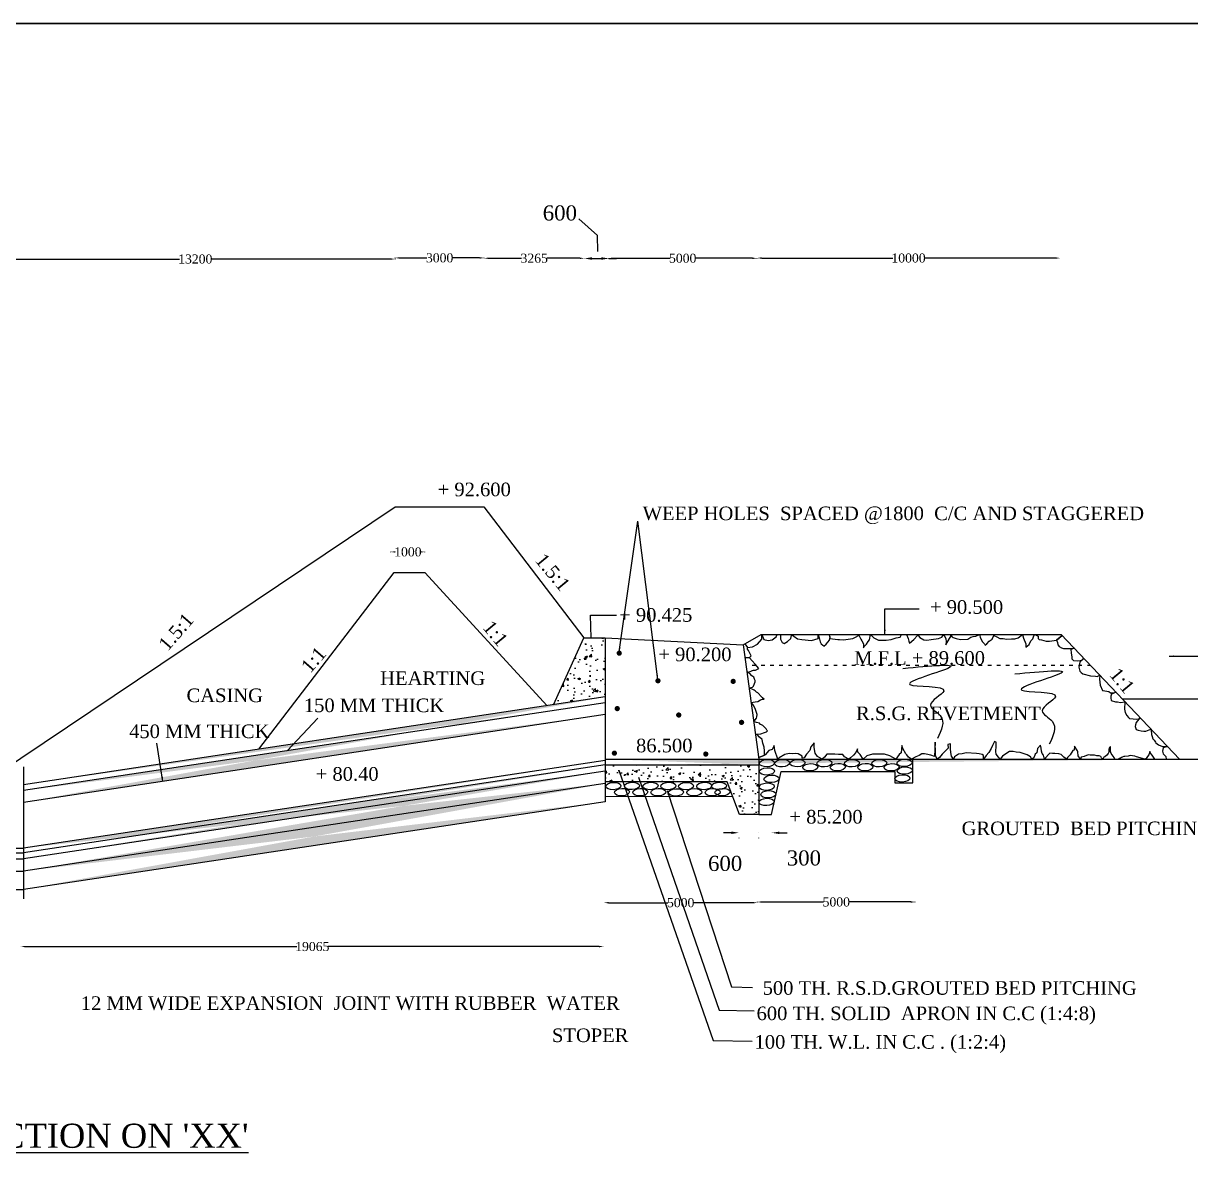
# Model space of a CAD drawing. Header units: millimetres. Extents: x 10398 to 177765, y 5002 to 116940.
# Drawn here: x 78065 to 116709, y 79420 to 116940 of the extents above; entities that cross this region are included whole.
import ezdxf

# ---------------------------------------------------------------- set-up
doc = ezdxf.new("R2010")
doc.units = ezdxf.units.MM
doc.header["$MEASUREMENT"] = 0
doc.linetypes.add('ACAD_ISO03W100', pattern=[30, 12, -18])
for name, color, linetype in [('DIM', 5, 'Continuous'), ('DWG.LINE', 10, 'Continuous'), ('HATCH', 2, 'Continuous'), ('TEXT', 7, 'Continuous')]:
    doc.layers.add(name, color=color, linetype=linetype)
doc.layers.add('DO LINE', color=3, linetype='Continuous', plot=False)
doc.layers.add('TITLE', color=7, linetype='Continuous', lineweight=30)
doc.styles.get("Standard").update_dxf_attribs({"font": 'TIMES.TTF', "height": 300})
doc.dimstyles.get("Standard").update_dxf_attribs({"dimtxt": 300, "dimasz": 150, "dimexe": 0.18, "dimexo": 0.0625, "dimgap": 0.09, "dimtad": 0, "dimtih": 1, "dimtoh": 1, "dimdec": 0, "dimzin": 0, "dimdsep": 46, "dimtxsty": 'Standard', "dimcen": 300, "dimclre": 256, "dimclrt": 4, "dimadec": 0, "dimazin": 0, "dimtfac": 1, "dimtdec": 0, "dimtofl": 0, "dimtmove": 0, "dimatfit": 3, "dimfxl": 5, "dimfxlon": 1, "dimtolj": 1, "dimtzin": 0, "dimarcsym": 0})
pattern_1 = [(50, (0, 0), (717.2602, -62.7521), [75, -825]), (355, (0, 0), (-138.7513, 752.192), [60, -660]), (100.4514, (59.8, -5.2), (578.5094, 689.4395), [63.7402, -701.142]), (46.1842, (0, 200), (1067.241, -165.519), [112.5, -1237.5]), (96.6356, (88.9, 186.2), (934.663, 974.118), [95.61, -1051.713]), (351.1842, (0, 200), (934.662, 974.119), [90, -990]), (21, (100, 150), (596.907, -402.619), [75, -825]), (326, (100, 150), (243.3153, 725.15), [60, -660]), (71.4514, (149.74, 116.45), (840.2226, 322.5305), [63.7402, -701.142]), (37.5, (0, 0), (12.15986, 332.89385), [0, -652, 0, -670, 0, -662.5]), (7.5, (0, 0), (263.0695, 394.4117), [0, -382, 0, -637, 0, -252.5]), (327.5, (-223, 0), (533.82244, -22.55487), [0, -250, 0, -780, 0, -1035]), (317.5, (-323, 0), (583.1862, 100.105), [0, -325, 0, -518, 0, -735])]

# ---------------------------------------------------------------- blocks, each defined once
blk = doc.blocks.new('*D8')
at = {"layer": 'Defpoints', "color": 0, "ltscale": 0.2}
for p in [(77143, 109197), (90370, 109197), (90370, 109137)]:
    blk.add_point(p, dxfattribs=at)
at = {"layer": 'DIM', "lineweight": -2, "ltscale": 0.2}
for p, q in [((77143, 109142), (77143, 109137)), ((90370, 109142), (90370, 109137))]:
    blk.add_line(p, q, dxfattribs=at)
at = {"layer": 'DIM', "color": 0, "lineweight": -2, "ltscale": 0.2}
for p, q in [((77293, 109137), (83237, 109137)), ((90220, 109137), (84277, 109137))]:
    blk.add_line(p, q, dxfattribs=at)
at = {"layer": 'DIM', "color": 0, "ltscale": 0.2}
for points in [[(77293, 109162), (77293, 109112), (77143, 109137)], [(90220, 109162), (90220, 109112), (90370, 109137)]]:
    blk.add_solid(points, dxfattribs=at)
at = {"layer": 'DIM', "color": 4, "ltscale": 0.2, "insert": (83757, 109137), "char_height": 300, "attachment_point": 5}
blk.add_mtext('\\A1;13200', dxfattribs=at)
blk = doc.blocks.new('*D9')
at = {"layer": 'Defpoints', "color": 0, "ltscale": 0.2}
for p in [(90373, 109137), (93319, 109175), (93319, 109137)]:
    blk.add_point(p, dxfattribs=at)
at = {"layer": 'DIM', "lineweight": -2, "ltscale": 0.2}
for p, q in [((90373, 109170), (90373, 109175)), ((93319, 109170), (93319, 109175))]:
    blk.add_line(p, q, dxfattribs=at)
at = {"layer": 'DIM', "color": 0, "lineweight": -2, "ltscale": 0.2}
for p, q in [((90523, 109175), (91420, 109175)), ((93169, 109175), (92272, 109175))]:
    blk.add_line(p, q, dxfattribs=at)
at = {"layer": 'DIM', "color": 0, "ltscale": 0.2}
for points in [[(90523, 109200), (90523, 109150), (90373, 109175)], [(93169, 109200), (93169, 109150), (93319, 109175)]]:
    blk.add_solid(points, dxfattribs=at)
at = {"layer": 'DIM', "color": 4, "ltscale": 0.2, "insert": (91846, 109175), "char_height": 300, "attachment_point": 5}
blk.add_mtext('\\A1;3000', dxfattribs=at)
blk = doc.blocks.new('*D10')
at = {"layer": 'Defpoints', "color": 0, "ltscale": 0.2}
for p in [(93319, 109170), (96638, 109170), (96638, 109163)]:
    blk.add_point(p, dxfattribs=at)
at = {"layer": 'DIM', "lineweight": -2, "ltscale": 0.2}
for p, q in [((93319, 109168), (93319, 109163)), ((96638, 109168), (96638, 109163))]:
    blk.add_line(p, q, dxfattribs=at)
at = {"layer": 'DIM', "color": 0, "lineweight": -2, "ltscale": 0.2}
for p, q in [((93469, 109163), (94559, 109163)), ((96488, 109163), (95398, 109163))]:
    blk.add_line(p, q, dxfattribs=at)
at = {"layer": 'DIM', "color": 0, "ltscale": 0.2}
for points in [[(93469, 109188), (93469, 109138), (93319, 109163)], [(96488, 109188), (96488, 109138), (96638, 109163)]]:
    blk.add_solid(points, dxfattribs=at)
at = {"layer": 'DIM', "color": 4, "ltscale": 0.2, "insert": (94978, 109163), "char_height": 300, "attachment_point": 5}
blk.add_mtext('\\A1;3265', dxfattribs=at)
blk = doc.blocks.new('*D11')
at = {"layer": 'Defpoints', "color": 0, "ltscale": 0.2}
for p in [(97433, 109153), (102354, 109162), (102354, 109153)]:
    blk.add_point(p, dxfattribs=at)
at = {"layer": 'DIM', "lineweight": -2, "ltscale": 0.2}
for p, q in [((97433, 109157), (97433, 109162)), ((102354, 109157), (102354, 109162))]:
    blk.add_line(p, q, dxfattribs=at)
at = {"layer": 'DIM', "color": 0, "lineweight": -2, "ltscale": 0.2}
for p, q in [((97583, 109162), (99469, 109162)), ((102204, 109162), (100318, 109162))]:
    blk.add_line(p, q, dxfattribs=at)
at = {"layer": 'DIM', "color": 0, "ltscale": 0.2}
for points in [[(97583, 109187), (97583, 109137), (97433, 109162)], [(102204, 109187), (102204, 109137), (102354, 109162)]]:
    blk.add_solid(points, dxfattribs=at)
at = {"layer": 'DIM', "color": 4, "ltscale": 0.2, "insert": (99893, 109162), "char_height": 300, "attachment_point": 5}
blk.add_mtext('\\A1;5000', dxfattribs=at)
blk = doc.blocks.new('*D12')
at = {"layer": 'Defpoints', "color": 0, "ltscale": 0.2}
for p in [(102358, 109161), (112379, 109170), (112379, 109161)]:
    blk.add_point(p, dxfattribs=at)
at = {"layer": 'DIM', "lineweight": -2, "ltscale": 0.2}
for p, q in [((102358, 109165), (102358, 109171)), ((112379, 109165), (112379, 109171))]:
    blk.add_line(p, q, dxfattribs=at)
at = {"layer": 'DIM', "color": 0, "lineweight": -2, "ltscale": 0.2}
for p, q in [((102508, 109170), (106849, 109170)), ((112229, 109170), (107889, 109170))]:
    blk.add_line(p, q, dxfattribs=at)
at = {"layer": 'DIM', "color": 0, "ltscale": 0.2}
for points in [[(102508, 109195), (102508, 109145), (102358, 109170)], [(112229, 109195), (112229, 109145), (112379, 109170)]]:
    blk.add_solid(points, dxfattribs=at)
at = {"layer": 'DIM', "color": 4, "ltscale": 0.2, "insert": (107369, 109170), "char_height": 300, "attachment_point": 5}
blk.add_mtext('\\A1;10000', dxfattribs=at)
blk = doc.blocks.new('*D18')
at = {"layer": 'Defpoints', "color": 0, "ltscale": 0.2}
for p in [(77984, 86433), (97277, 86433), (97277, 86375)]:
    blk.add_point(p, dxfattribs=at)
at = {"layer": 'DIM', "lineweight": -2, "ltscale": 0.2}
for p, q in [((77984, 86380), (77984, 86375)), ((97277, 86380), (97277, 86375))]:
    blk.add_line(p, q, dxfattribs=at)
at = {"layer": 'DIM', "color": 0, "lineweight": -2, "ltscale": 0.2}
for p, q in [((78134, 86375), (87118, 86375)), ((97127, 86375), (88144, 86375))]:
    blk.add_line(p, q, dxfattribs=at)
at = {"layer": 'DIM', "color": 0, "ltscale": 0.2}
for points in [[(78134, 86400), (78134, 86350), (77984, 86375)], [(97127, 86400), (97127, 86350), (97277, 86375)]]:
    blk.add_solid(points, dxfattribs=at)
at = {"layer": 'DIM', "color": 4, "ltscale": 0.2, "insert": (87631, 86375), "char_height": 300, "attachment_point": 5}
blk.add_mtext('\\A1;19065', dxfattribs=at)
blk = doc.blocks.new('*D19')
at = {"layer": 'Defpoints', "color": 0, "ltscale": 0.2}
for p in [(97289, 87805), (102365, 87827), (102365, 87805)]:
    blk.add_point(p, dxfattribs=at)
at = {"layer": 'DIM', "lineweight": -2, "ltscale": 0.2}
for p, q in [((97289, 87822), (97289, 87827)), ((102365, 87822), (102365, 87827))]:
    blk.add_line(p, q, dxfattribs=at)
at = {"layer": 'DIM', "color": 0, "lineweight": -2, "ltscale": 0.2}
for p, q in [((97439, 87827), (99403, 87827)), ((102215, 87827), (100252, 87827))]:
    blk.add_line(p, q, dxfattribs=at)
at = {"layer": 'DIM', "color": 0, "ltscale": 0.2}
for points in [[(97439, 87852), (97439, 87802), (97289, 87827)], [(102215, 87852), (102215, 87802), (102365, 87827)]]:
    blk.add_solid(points, dxfattribs=at)
at = {"layer": 'DIM', "color": 4, "ltscale": 0.2, "insert": (99827, 87827), "char_height": 300, "attachment_point": 5}
blk.add_mtext('\\A1;5000', dxfattribs=at)
blk = doc.blocks.new('*D20')
at = {"layer": 'Defpoints', "color": 0, "ltscale": 0.2}
for p in [(102365, 87822), (107592, 87851), (107592, 87822)]:
    blk.add_point(p, dxfattribs=at)
at = {"layer": 'DIM', "lineweight": -2, "ltscale": 0.2}
for p, q in [((102365, 87846), (102365, 87851)), ((107592, 87846), (107592, 87851))]:
    blk.add_line(p, q, dxfattribs=at)
at = {"layer": 'DIM', "color": 0, "lineweight": -2, "ltscale": 0.2}
for p, q in [((102515, 87851), (104554, 87851)), ((107442, 87851), (105403, 87851))]:
    blk.add_line(p, q, dxfattribs=at)
at = {"layer": 'DIM', "color": 0, "ltscale": 0.2}
for points in [[(102515, 87876), (102515, 87826), (102365, 87851)], [(107442, 87876), (107442, 87826), (107592, 87851)]]:
    blk.add_solid(points, dxfattribs=at)
at = {"layer": 'DIM', "color": 4, "ltscale": 0.2, "insert": (104978, 87851), "char_height": 300, "attachment_point": 5}
blk.add_mtext('\\A1;5000', dxfattribs=at)
blk = doc.blocks.new('*D22')
at = {"layer": 'Defpoints', "color": 0, "ltscale": 0.2}
for p in [(90234, 99327), (91355, 99441), (91355, 99327)]:
    blk.add_point(p, dxfattribs=at)
at = {"layer": 'DIM', "lineweight": -2, "ltscale": 0.2}
for p, q in [((90234, 99436), (90234, 99441)), ((91355, 99436), (91355, 99441))]:
    blk.add_line(p, q, dxfattribs=at)
at = {"layer": 'DIM', "color": 0, "lineweight": -2, "ltscale": 0.2}
for p, q in [((90384, 99441), (90386, 99441)), ((91205, 99441), (91204, 99441))]:
    blk.add_line(p, q, dxfattribs=at)
at = {"layer": 'DIM', "color": 0, "ltscale": 0.2}
for points in [[(90384, 99466), (90384, 99416), (90234, 99441)], [(91205, 99466), (91205, 99416), (91355, 99441)]]:
    blk.add_solid(points, dxfattribs=at)
at = {"layer": 'DIM', "color": 4, "ltscale": 0.2, "insert": (90795, 99441), "char_height": 300, "attachment_point": 5}
blk.add_mtext('\\A1;1000', dxfattribs=at)

msp = doc.modelspace()

# ---------------------------------------------------------------- hatches: boundary and pattern name
at = {"layer": 'HATCH', "ltscale": 0.2}
h = msp.add_hatch(dxfattribs=at)
h.set_pattern_fill('AR-CONC', color=256, scale=100, style=0)
h.set_pattern_definition(pattern_1)
h.paths.add_polyline_path([(97331.7, 96592.4), (96617.6, 96592.4), (95613.7, 94378.9), (97331.7, 94637.8)])
h = msp.add_hatch(dxfattribs=at)
h.set_pattern_fill('AR-CONC', color=256, scale=100, style=0)
h.set_pattern_definition(pattern_1)
edge = h.paths.add_edge_path()
edge.add_line((97331.7, 94637.8), (78067.3, 91733.8))
edge.add_line((97331.7, 94440.9), (78067.3, 91536.8))
edge.add_line((97331.7, 94052.9), (78067.3, 91148.8))
h = msp.add_hatch(dxfattribs=at)
h.set_pattern_fill('AR-CONC', color=256, scale=100, style=0)
h.set_pattern_definition(pattern_1)
edge = h.paths.add_edge_path()
edge.add_line((97331.7, 91775.9), (78067.3, 88871.8))
edge.add_line((97331.7, 92181.9), (78067.3, 89277.9))
edge.add_line((97331.7, 92387.8), (78067.3, 89483.7))
edge.add_line((97331.7, 92540), (78067.3, 89636))
h = msp.add_hatch(dxfattribs=at)
h.set_pattern_fill('AR-CONC', color=256, scale=100, style=0)
h.set_pattern_definition(pattern_1)
edge = h.paths.add_edge_path()
edge.add_line((97331.7, 92181.9), (78067.3, 89277.9))
edge.add_line((97331.7, 92387.8), (78067.3, 89483.7))
edge.add_line((97331.7, 92540), (78067.3, 89636))
h = msp.add_hatch(dxfattribs=at)
h.set_pattern_fill('AR-CONC', color=256, scale=100, style=0)
h.set_pattern_definition(pattern_1)
edge = h.paths.add_edge_path()
edge.add_line((102416.9, 92581), (102416.9, 90750.8))
edge.add_line((102416.9, 90750.8), (101770.8, 90750.8))
edge.add_line((101770.8, 90750.8), (101369.5, 91823.9))
edge.add_line((101369.5, 91823.9), (97331.7, 91823.9))
edge.add_line((97331.7, 92387.8), (102416.9, 92387.8))
h = msp.add_hatch(dxfattribs=at)
h.set_pattern_fill('AR-CONC', color=256, scale=100, style=0)
h.set_pattern_definition(pattern_1)
edge = h.paths.add_edge_path()
edge.add_line((97331.7, 92581), (117363.2, 92581))
edge.add_line((97331.7, 92387.8), (102416.9, 92387.8))
h = msp.add_hatch(dxfattribs=at)
h.set_pattern_fill('AR-CONC', color=256, scale=80, style=0)
h.set_pattern_definition([(50, (0, 0), (573.8081, -50.2017), [60, -660]), (355, (0, 0), (-111.001, 601.7537), [48, -528]), (100.4514, (47.8, -4.2), (462.8075, 551.5516), [50.9922, -560.9137]), (46.1842, (0, 160), (853.793, -132.4152), [90, -990]), (96.6356, (71.15, 149), (747.73, 779.2943), [76.488, -841.3704]), (351.1842, (0, 160), (747.7296, 779.295), [72, -792]), (21, (80, 120), (477.5256, -322.0951), [60, -660]), (326, (80, 120), (194.6523, 580.12), [48, -528]), (71.4514, (119.8, 93.16), (672.178, 258.0244), [50.9922, -560.9137]), (37.5, (0, 0), (9.7279, 266.31508), [0, -521.6, 0, -536, 0, -530]), (7.5, (0, 0), (210.4556, 315.52937), [0, -305.6, 0, -509.6, 0, -202]), (327.5, (-178.4, 0), (427.05795, -18.0439), [0, -200, 0, -624, 0, -828]), (317.5, (-258.4, 0), (466.5489, 80.084), [0, -260, 0, -414.4, 0, -588])])
edge = h.paths.add_edge_path()
edge.add_line((97331.7, 91168.8), (78067.3, 88264.8))
edge.add_line((97331.7, 91775.9), (78067.3, 88871.8))
h = msp.add_hatch(dxfattribs=at)
h.set_pattern_fill('AR-CONC', color=256, scale=100, style=0)
h.set_pattern_definition(pattern_1)
edge = h.paths.add_edge_path()
edge.add_line((61908.4, 88264.8), (78067.3, 88264.8))
edge.add_line((61908.4, 88871.8), (78067.3, 88871.8))
edge.add_line((61908.4, 89277.9), (78067.3, 89277.9))
edge.add_line((61908.4, 89483.7), (78067.3, 89483.7))
edge.add_line((61908.4, 89636), (78067.3, 89636))

# ---------------------------------------------------------------- linework, layer by layer
at = {"layer": 'DIM', "ltscale": 0.2}
for p, q in [((96637.7, 109160.2), (96637.7, 109155)), ((96887.7, 109155.2), (97198.2, 109155.2)), ((97448.2, 109160.2), (97448.2, 109155)), ((97448.2, 109155.2), (97698.2, 109155.2)), ((101499.2, 90143.7), (101249.2, 90143.7)), ((102409.2, 90135.6), (102409.2, 90140.8)), ((102846.9, 90135.6), (102846.9, 90140.8)), ((103096.9, 90140.6), (103346.9, 90140.6)), ((101759.2, 89965.4), (101759.2, 89970.5)), ((102409.2, 89965.4), (102409.2, 89970.5))]:
    msp.add_line(p, q, dxfattribs=at)
for points in [[(96887.7, 109196.9), (96887.7, 109113.5), (96637.7, 109155.2)], [(97198.2, 109196.9), (97198.2, 109113.5), (97448.2, 109155.2)], [(101499.2, 90185.4), (101499.2, 90102), (101749.2, 90143.7)], [(103096.9, 90182.3), (103096.9, 90098.9), (102846.9, 90140.6)]]:
    msp.add_solid(points, dxfattribs=at)
at = {"layer": 'DO LINE', "linetype": 'ACAD_ISO03W100', "ltscale": 10}
msp.add_lwpolyline([(102191.2, 95697.1), (113385.7, 95695.4)], dxfattribs=at)
at = {"layer": 'DWG.LINE', "ltscale": 0.2}
for p, q in [((77129.5, 92048.8), (90377.1, 100931.1)), ((90377.1, 100931.1), (93310.7, 100931.1)), ((93310.7, 100931.1), (96617.6, 96592.4)), ((96617.6, 96592.4), (97331.7, 96592.4)), ((97331.7, 96592.4), (97331.7, 91168.8)), ((97331.7, 94637.8), (78067.3, 91733.8)), ((97331.7, 94440.9), (78067.3, 91536.8)), ((97331.7, 94052.9), (78067.3, 91148.8)), ((97331.7, 92540), (78067.3, 89636)), ((97331.7, 92387.8), (78067.3, 89483.7)), ((97331.7, 92181.9), (78067.3, 89277.9)), ((97331.7, 91775.9), (78067.3, 88871.8)), ((97331.7, 91168.8), (78067.3, 88264.8))]:
    msp.add_line(p, q, dxfattribs=at)
for points in [[(85863.9, 92909.1), (90336.7, 98757.9), (91358.4, 98757.9), (95407.5, 94347.8)], [(97331.7, 96592.4), (101899.6, 96363.4), (102486.2, 96712.2), (112422.6, 96712.2), (116335.4, 92581)], [(95613.7, 94378.9), (96617.6, 96592.4)], [(101899.6, 96363.4), (102416.9, 92581)], [(114450, 94571.7), (122132.4, 94571.7)], [(97331.7, 92581), (117363.2, 92581)], [(102416.9, 92581), (102416.9, 90750.8), (101770.8, 90750.8), (101369.5, 91823.9), (97331.7, 91823.9)], [(97331.7, 92387.8), (102416.9, 92387.8)], [(102416.9, 90750.8), (102834, 90750.8), (103158, 92173.4), (106911.4, 92173.4), (106911.4, 91793.4), (107509.4, 91793.4), (107509.4, 92581)], [(78067.3, 92330.8), (78067.3, 87950.2)], [(97331.7, 91354), (101547.2, 91348.5)], [(61908.4, 89636), (78067.3, 89636)], [(61908.4, 89483.7), (78067.3, 89483.7)], [(61908.4, 89277.9), (78067.3, 89277.9)], [(61908.4, 88871.8), (78067.3, 88871.8)], [(61908.4, 88264.8), (78067.3, 88264.8)]]:
    msp.add_lwpolyline(points, dxfattribs=at)
at = {"layer": 'HATCH', "ltscale": 0.2}
for points in [[(101949.2, 96392.8), (102042.1, 96281.5), (102203, 96297), (102372, 96388.7), (102516, 96550.8), (102516, 96712.2), (102581.9, 96545.6), (102726.9, 96506.1), (102858.7, 96529.8), (102990.5, 96627.2), (103024.7, 96712.2), (103132.8, 96712.2), (103130.1, 96550.8), (103185.5, 96437.6), (103251.4, 96411.3), (103364.7, 96477.1), (103470.1, 96579.8), (103491.2, 96672), (103491.2, 96712.2), (103575.6, 96648.3), (103696.8, 96561.4), (103841, 96545.6), (104162.5, 96511.4), (104376, 96569.3), (104376, 96712.2), (104426.1, 96556.2), (104447.2, 96464), (104481.4, 96400.8), (104536.8, 96350.8), (104571, 96324.4), (104647.5, 96387.6), (104758.2, 96521.9), (104779.2, 96619.4), (104745, 96712.2), (104768.7, 96570.7), (104855.7, 96566.7), (105024.4, 96537.7), (105087.6, 96537.7), (105219.4, 96535.1), (105523.8, 96572.1), (105610.7, 96616.8), (105716.2, 96677.4), (105716.2, 96712.2), (105787.3, 96551), (105821.6, 96493.1), (105874.3, 96395.6), (105874.3, 96266.6), (105903.3, 96314), (105977.1, 96387.7), (106029.8, 96474.6), (106072, 96527.3), (106114.1, 96712.2), (106114.1, 96712.2), (106222.2, 96595.8), (106369.8, 96522), (106509.5, 96516.8), (106633.4, 96519.4), (106798.9, 96537.8), (106957, 96593.1), (107088.8, 96622.1), (107141.5, 96712.2), (107223.2, 96712.2), (107299.7, 96712.2), (107352.4, 96569.4), (107381.4, 96490.4), (107402.5, 96416.7), (107402.5, 96416.7), (107550.1, 96537.8), (107668.7, 96669.5), (107668.7, 96712.2), (107739.8, 96606.3), (107874.2, 96527.3), (107977, 96522), (108114.1, 96540.4), (108356.6, 96574.7), (108472.5, 96622.1), (108543.7, 96712.2), (108609.6, 96561.5), (108612.2, 96472), (108607, 96361.4), (108724.2, 96574.7), (108771.6, 96643.2), (108771.6, 96712.2), (108819.1, 96624.7), (108848, 96603.7), (108942.9, 96569.4), (109093.2, 96543.1), (109327.7, 96551), (109433.2, 96616.8), (109504.3, 96635.3), (109593.9, 96648.4), (109717, 96712.2), (109743.3, 96619.5), (109806.6, 96474.7), (109885.6, 96398.3), (109901.5, 96348.3), (109962.1, 96395.7), (110038.5, 96482.6), (110136, 96556.3), (110194, 96677.5), (110194, 96712.2), (110194, 96677.5), (110291.5, 96627.4), (110396.9, 96580), (110505, 96574.8), (110607.8, 96556.3), (110776.5, 96561.6), (110892.4, 96561.6), (111003.1, 96601.1), (111146, 96712.2), (111175, 96580.4), (111248.8, 96396.1), (111256.7, 96285.5), (111256.7, 96285.5), (111364.8, 96372.4), (111420.2, 96501.4), (111486, 96564.6), (111515, 96659.4), (111549.3, 96712.2), (111660, 96648.9), (111665.3, 96575.2), (111696.9, 96538.3), (111770.7, 96525.1), (111928.8, 96488.3), (112036.9, 96488.3), (112116, 96496.2), (112272.8, 96514.6), (112351.8, 96583.1), (112394, 96617.3), (112456.4, 96676.5), (112272.8, 96514.6), (112304.4, 96438.2), (112317.6, 96367.1), (112351.8, 96306.6), (112436.2, 96269.7), (112499.4, 96243.4), (112562.7, 96240.7), (112639.1, 96240.7), (112736.6, 96240.7), (112789.3, 96243.4), (112858.5, 96251.9), (112747.8, 96210.2), (112753.1, 96099.6), (112774.2, 95952.1), (112779.4, 95904.7), (112826.9, 95844.1), (112953.4, 95831), (113058.8, 95844.1), (113127.3, 95873.1), (113174.8, 95918.1), (113040.4, 95794.1), (113011.4, 95630.8), (113043, 95488.6), (113082.5, 95443.9), (113137.9, 95404.4), (113391.5, 95340.5), (113562.8, 95322), (113618.1, 95319.4), (113706.5, 95356.6), (113686.7, 95232.5), (113697.2, 95124.5), (113715.6, 95032.4), (113787.3, 94857.1), (113869, 94838.6), (114006, 94820.2), (114050.8, 94775.4), (114135.2, 94775.4), (114240.2, 94793.2), (114087.7, 94735.9), (114069.3, 94662.2), (114066.6, 94612.2), (114079.8, 94525.3), (114216.9, 94477.9), (114290.7, 94472.6), (114382.9, 94459.4), (114535, 94481.9), (114517.8, 94239.8), (114536.3, 94129.2), (114594.2, 94026.5), (114647, 93955.4), (114689.1, 93923.8), (114810.4, 93910.6), (114929, 93900.1), (114994.9, 93915.9), (115035.1, 93953.9), (114902.6, 93794.7), (114881.5, 93718.4), (114871, 93660.4), (114903.9, 93566.7), (114973.6, 93543.5), (115066.6, 93515.6), (115154.9, 93501.7), (115229.3, 93506.3), (115393.6, 93575.4), (115415.6, 93432.9), (115415.6, 93397.7), (115433.2, 93333.8), (115461.9, 93250.8), (115497.1, 93214.1), (115540.3, 93142.2), (115556.2, 93118.2), (115639.4, 93056), (115779.7, 93001.4), (115935.8, 93002.9), (115794.2, 92954.4), (115781.9, 92849.2), (115800.9, 92750.8), (115884.1, 92666.2), (115903.1, 92581)], [(114201.3, 92581), (114181.6, 92638.3), (114077.1, 92767.8), (114060.4, 92828.9), (114060.4, 92914.9), (114060.4, 93000.8), (114060.4, 93000.8), (114024.3, 92964.8), (113999.3, 92895.4), (113999.3, 92815), (113977.1, 92762.3), (113932.7, 92709.6), (113866.1, 92659.6), (113835.5, 92643), (113796.7, 92581), (113760.6, 92629.1), (113732.8, 92665.2), (113685.6, 92684.6), (113605.1, 92692.9), (113527.4, 92709.6), (113488.5, 92712.3), (113383, 92715.1), (113321.9, 92720.7), (113187.7, 92667.5), (113087.8, 92645.3), (113057.2, 92581), (112990.6, 92689.7), (112976.7, 92820), (112960, 92853.3), (112867.8, 93014.9), (112853.9, 92873.4), (112812.3, 92865.1), (112715.1, 92723.6), (112715.1, 92723.6), (112637.3, 92629.3), (112595.7, 92581), (112509.6, 92648.7), (112509.6, 92648.7), (112426.3, 92729.1), (112340.3, 92754.1), (112218.1, 92770.8), (112137.6, 92765.2), (112048.7, 92773.5), (112015.4, 92748.6), (112015.4, 92748.6), (111901.6, 92626.5), (111868.3, 92581), (111835, 92715.3), (111798.9, 92762.4), (111771.1, 92840.1), (111762.8, 92940), (111740.6, 93048.2), (111642.2, 92934.4), (111614.4, 92792.9), (111561.7, 92740.2), (111514.5, 92623.7), (111447.8, 92581), (111406.2, 92651.5), (111295.1, 92726.4), (111197.9, 92759.7), (111061.9, 92795.7), (110928.6, 92815.1), (110834.2, 92829), (110714.8, 92837.3), (110588.8, 92754.1), (110475, 92682), (110408.4, 92581), (110344.5, 92648.7), (110272.3, 92743), (110264, 92837.3), (110269.5, 93012.1), (110269.5, 93139.7), (110214, 93164.6), (110147.4, 93034.3), (110100.2, 92928.8), (110030.8, 92804), (109944.7, 92701.4), (109847.5, 92581), (109850.3, 92698.6), (109803.1, 92729.1), (109711.5, 92756.9), (109619.9, 92768), (109282.5, 92784.5), (109143.7, 92751.3), (109021.5, 92745.7), (108891, 92659.7), (108854.9, 92581), (108796.6, 92681.9), (108774.4, 92795.6), (108763.3, 92917.7), (108760.5, 93084.1), (108674.5, 93067.5), (108682.8, 92945.4), (108557.9, 92817.8), (108482.9, 92742.9), (108396.8, 92634.7), (108313.5, 92581), (108260.8, 92704.1), (108266.3, 92776.2), (108249.7, 93139.6), (108234.6, 92666.1), (108111.5, 92712.6), (107950.2, 92748.1), (107901, 92750.8), (107808, 92753.6), (107723.3, 92704.4), (107608.5, 92657.9), (107469, 92581), (107365.1, 92644.3), (107315.9, 92723.5), (107283.1, 92756.3), (107185.9, 92933.8), (107144.9, 93026.7), (107123.1, 92791.7), (107054.7, 92728.9), (106945.3, 92581), (106846.9, 92633.3), (106748.5, 92690.7), (106570.8, 92742.6), (106393.1, 92742.6), (106259.1, 92748), (106174.3, 92748), (105985.7, 92690.7), (105870.8, 92581), (105771, 92736.9), (105686.2, 92816.1), (105683.5, 92917.2), (105628.8, 92805.2), (105552.2, 92712.3), (105445.6, 92622.2), (105396.4, 92581), (105246, 92655), (105194.1, 92731.5), (105054.6, 92734.2), (104926.1, 92747.8), (104773, 92750.6), (104660.9, 92750.6), (104584.4, 92641.3), (104505.1, 92581), (104353.2, 92670.7), (104279.4, 92780), (104246.5, 92961.5), (104243.8, 93117.2), (104137.2, 92983.3), (104101.6, 92865.9), (103992.3, 92748.4), (103915.7, 92628.2), (103852.8, 92617.3), (103850.1, 92682.8), (103718.9, 92753.9), (103639.6, 92762.1), (103516.5, 92756.6), (103415.4, 92762.1), (103270.5, 92737.5), (103090, 92625.5), (103038.1, 92581), (102946.6, 92871.2), (102924.7, 93029.7), (102853.7, 92895.8), (102747, 92871.2), (102626.7, 92726.4), (102577.5, 92701.9), (102409.2, 92637.7), (102602.1, 92714.2), (102599.4, 92860.3), (102593.9, 92975), (102547.4, 93111.6), (102522.8, 93229.1), (102435.3, 93308.3), (102353.3, 93395.7), (102304.1, 93406.1), (102479.9, 93416.4), (102512.8, 93428.6), (102573, 93447.4), (102639.7, 93468.1), (102666, 93488.7), (102697, 93517.9), (102682, 93544.2), (102657.6, 93580.8), (102632.2, 93609), (102598.3, 93636.2), (102547.5, 93697.9), (102504.3, 93714.8), (102470.4, 93732.6), (102435.7, 93769.3), (102336, 93793.7), (102305, 93806.9), (102246.6, 93826.2), (102256.1, 93854.8), (102296.5, 93883.9), (102339.8, 93932.7), (102351, 93975.9), (102363.2, 94053.5), (102337.9, 94123.9), (102315.3, 94195.3), (102290.9, 94255.4), (102221.2, 94380.1), (102160.7, 94454.4), (102226.8, 94470.3), (102288.9, 94481.6), (102377.2, 94489.1), (102466.5, 94541.7), (102535.2, 94562.4), (102591.6, 94565.2), (102538.9, 94606.5), (102505.1, 94644.1), (102384.7, 94778), (102331.1, 94801.5), (102289.8, 94840), (102254.1, 94859.8), (102219.3, 94885.1), (102161, 94913.3), (102113, 94934.9), (102093.8, 94943), (102198.6, 94968.7), (102222.1, 94985.6), (102233.4, 94991.3), (102270.1, 95085.9), (102291.7, 95140.4), (102291.7, 95181.7), (102275.7, 95229.6), (102245.6, 95294.4), (102220.2, 95312.3), (102187.3, 95336.7), (102116.7, 95413.4), (102072.5, 95441.6), (102046.2, 95454.8), (102024.2, 95451.7), (102155.3, 95490.4), (102175, 95503.6), (102238, 95526.1), (102300, 95526.1), (102364.9, 95555.3), (102414.7, 95584.4), (102293.5, 95720.9), (102195.7, 95837.3), (102101.7, 95930.7), (101957.8, 95937.2), (102119.5, 95958.8), (102159, 95997.4), (102103.5, 96115.3), (102074.3, 96180.1), (102040.5, 96225.2), (102035.1, 96280.9), (102042.1, 96281.5)], [(115523.5, 92581), (115432.2, 92713.2), (115384.1, 92782.6), (115356.1, 92833), (115339.3, 92758), (115324.7, 92717.7), (115285.5, 92671.8), (115262, 92639.4), (115239.6, 92598), (115187, 92581), (114918.1, 92659.3), (114858.8, 92674.5), (114787, 92689), (114725, 92703.4), (114674.6, 92684.8), (114641.5, 92684.1), (114527.3, 92672.3), (114499.1, 92664), (114468.7, 92657.1), (114450.1, 92647.5), (114417.7, 92633), (114386, 92614.4), (114348.7, 92606.1), (114318.4, 92581)]]:
    msp.add_lwpolyline(points, dxfattribs=at)
at = {"layer": 'HATCH', "ltscale": 0.2, "const_width": 86.2}
for points in [[(97749.2, 96089.5, 1), (97835.6, 96089.5, 1)], [(99030.5, 95174.3, 1), (99116.9, 95174.3, 1)], [(101521.4, 95153.8, 1), (101607.8, 95153.8, 1)], [(97683.7, 94253.7, 1), (97770.2, 94253.7, 1)], [(99718.2, 94041.3, 1), (99804.7, 94041.3, 1)], [(101799.2, 93797.5, 1), (101885.6, 93797.5, 1)], [(97589.3, 92778, 1), (97675.7, 92778, 1)], [(100614.1, 92747.7, 1), (100700.6, 92747.7, 1)]]:
    msp.add_lwpolyline(points, format="xyb", close=True, dxfattribs=at)
at = {"layer": 'HATCH', "ltscale": 0.2}
for centre in [(102680.3, 92448.7), (103187.1, 92446.6), (103694.6, 92448.7), (104115.6, 92311.4), (104585.8, 92447.7), (105029.9, 92314.3), (105495.9, 92444.8), (105940, 92314.3), (106399.4, 92444.7), (106808.7, 92311.3), (107235.4, 92456.3), (102680.6, 92175.1), (102834.6, 91927.5), (107165.7, 91943), (107247, 92201.1), (97598.8, 91689), (97881.4, 91486.2), (98214.7, 91693), (98487.4, 91486.2), (98827.8, 91691), (99089.4, 91486.2), (99417.9, 91691), (99668.7, 91480.2), (100002, 91687.1), (100278.7, 91484.2), (100605.8, 91690.9), (100886.5, 91484), (101095.5, 91692.9), (101210.9, 91488), (102676.8, 91668.5), (102669.3, 91162.7), (102730.6, 91416.8)]:
    msp.add_ellipse(centre, major_axis=(249.9, 11.4), ratio=0.4888838, dxfattribs=at)
for points in [[(107184.8, 95586), (108722.2, 95611.5), (107415.2, 95048.4), (108535.2, 94829.9), (108096.2, 94363.9), (108420.4, 94020.1), (108328.1, 93260.3)], [(110886.9, 95401.9), (112424.3, 95427.4), (111117.4, 94864.2), (112237.3, 94645.8), (111798.3, 94179.8), (112122.5, 93835.9), (112030.2, 93076.2)]]:
    msp.add_spline(points, degree=3, dxfattribs=at)
at = {"layer": 'TITLE', "ltscale": 0.2}
msp.add_lwpolyline([(10397.5, 116940.5), (177638, 116940.5), (177638, 5002.5), (10397.5, 5002.5)], close=True, dxfattribs=at)

# ---------------------------------------------------------------- texts
at = {"layer": 'DIM', "color": 4}
msp.add_text('600', height=500, dxfattribs=at).set_placement((95260.3, 110413.3))
at = {"layer": 'DIM', "color": 4, "ltscale": 0.2, "char_height": 500, "attachment_point": 5}
for s, insert in [('\\A1;600', (101298.3, 89124.7)), ('\\A1;300', (103905.8, 89305.6))]:
    msp.add_mtext(s, dxfattribs=dict(at, insert=insert))
at = {"layer": 'TEXT'}
for s, height, p in [('+ 92.600', 450, (91781.5, 101284.5)), ('WEEP HOLES  SPACED @1800  C/C AND STAGGERED ', 450, (98567.5, 100492.3)), ('+ 90.500', 450, (108080.1, 97392.9)), ('+ 90.425', 450, (97790.8, 97129.1)), ('+ 90.200', 450, (99088.5, 95823.6)), ('M.F.L + 89.600', 450, (105570.9, 95704.8)), ('HEARTING', 450, (89880.1, 95035.2)), ('CASING', 450, (83467.9, 94467.6)), ('150 MM THICK', 450, (87353.1, 94136.1)), ('R.S.G. REVETMENT', 450, (105632.5, 93872.2)), ('450 MM THICK', 450, (81567.4, 93276.9)), ('86.500', 450, (98348.4, 92806.1)), ('+ 80.40', 450, (87744.5, 91865.3)), ('+ 85.200', 450, (103428.1, 90448.4)), ('GROUTED  BED PITCHING 300 TH.', 450, (109127.6, 90063.7)), ('500 TH. R.S.D.GROUTED BED PITCHING', 450, (102539.7, 84779.6)), ('12 MM WIDE EXPANSION  JOINT WITH RUBBER  WATER', 450, (79966.9, 84279)), ('600 TH. SOLID  APRON IN C.C (1:4:8)', 450, (102338.9, 83939.1)), ('STOPER', 450, (95566.4, 83213.1)), ('100 TH. W.L. IN C.C . (1:2:4)', 450, (102272, 82993.7)), ("%%ULONGITUDINAL  SECTION ON 'XX'", 800, (66156.2, 79712.3))]:
    msp.add_text(s, height=height, dxfattribs=at).set_placement(p)
for s, rotation, p in [('1.5:1', 309.68342, (94979.7, 99157.5)), ('1.5:1', 49.06094, (82838.2, 96128.5)), ('1:1', 309.68342, (93246.2, 96935.1)), ('1:1', 49.06094, (87557.6, 95395.4)), ('1:1', 309.68342, (113991, 95373.2))]:
    msp.add_text(s, height=450, rotation=rotation, dxfattribs=at).set_placement(p)

# ---------------------------------------------------------------- dimensions: what is measured, and where the dimension line sits
at = {"layer": 'DIM', "ltscale": 0.2}
for base, p1, p2, text, picture, middle in [((93319.2, 109174.6), (90373, 109136.7), (93319.2, 109136.7), '3000', '*D9', (91846.1, 109174.6)), ((112379.3, 109170.4), (102358, 109161.5), (112379.3, 109161.5), '10000', '*D12', (107368.6, 109170.4)), ((90370.4, 109137.1), (77142.8, 109197.4), (90370.4, 109197.4), '13200', '*D8', (83756.6, 109137.1)), ((96637.7, 109163.1), (93319.2, 109169.6), (96637.7, 109169.6), '3265', '*D10', (94978.5, 109163.1)), ((102353.8, 109162.2), (97432.8, 109152.6), (102353.8, 109152.6), '5000', '*D11', (99893.3, 109162.2)), ((91355.2, 99440.5), (90234.3, 99326.8), (91355.2, 99326.8), '1000', '*D22', (90794.7, 99440.5)), ((102365.1, 87826.6), (97289.4, 87805), (102365.1, 87805), '5000', '*D19', (99827.2, 87826.6)), ((107591.8, 87850.6), (102365.1, 87821.6), (107591.8, 87821.6), '5000', '*D20', (104978.5, 87850.6)), ((97277.3, 86375), (77984.2, 86433), (97277.3, 86433), '19065', '*D18', (87630.8, 86375))]:
    dim = msp.add_linear_dim(base=base, p1=p1, p2=p2, text=text, dimstyle='Standard', dxfattribs=at)
    dim.commit()
    dim.dimension.update_dxf_attribs({"geometry": picture, "text_midpoint": middle})

# ---------------------------------------------------------------- leaders
for points in [[(97081.6, 109389.3), (97067.5, 109915.3), (96456.7, 110473.1)], [(97792.4, 96132.8), (98405.8, 100454.6)], [(99068.2, 95217.2), (98405.8, 100454.6)], [(106589.5, 96712.2), (106589.5, 97561.1), (107723.3, 97561.1)], [(96862.2, 96592.4), (96837.8, 97350), (97700.4, 97350)], [(116001.7, 95992.3), (125980.3, 95992.3)], [(86797.7, 92852.9), (87811.9, 93932.9)], [(82684.3, 91844.8), (82481.9, 93109.3)], [(97777.2, 92210.7), (100903, 83260.7), (102189.5, 83241.1)], [(98425.5, 91980.5), (101098.3, 84272.8), (102258.3, 84243.2)], [(99374.5, 91541.2), (101512.5, 85037), (102206.5, 85022.1)]]:
    msp.add_leader(points, dimstyle='Standard', override={"dimgap": 0.09, "dimtad": 0}, dxfattribs=at)

doc.saveas('drawing.dxf')
